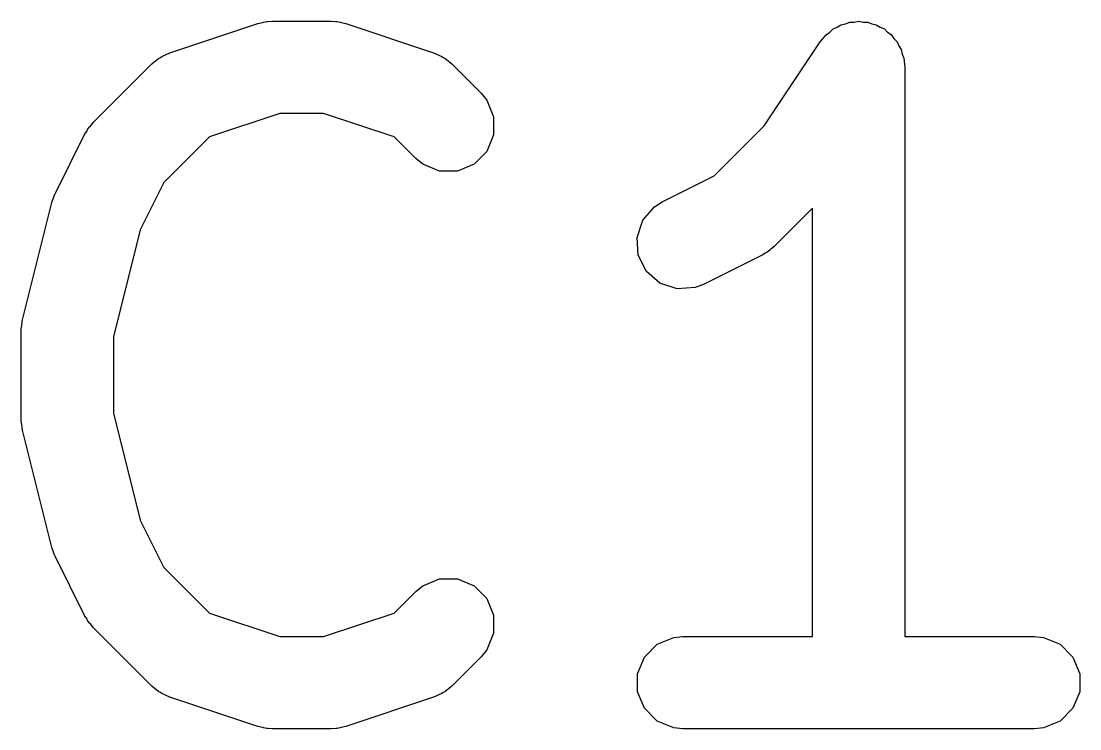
# Model space of a CAD drawing. Extents: x 4.36 to 8.72, y -6.23 to -0.63.
# Drawn here: x 5.7042 to 5.7719, y -1.7896 to -1.7444 of the extents above; entities that cross this region are included whole.
import ezdxf

# ---------------------------------------------------------------- set-up
doc = ezdxf.new("R2010")
doc.units = 0
doc.header["$MEASUREMENT"] = 0
doc.layers.add('BLACK', color=7, linetype='CONTINUOUS')

msp = doc.modelspace()

# ---------------------------------------------------------------- linework, layer by layer
at = {"layer": 'BLACK', "linetype": 'CONTINUOUS'}
for p, q in [((5.719937, -1.744384), (5.720229, -1.744355)), ((5.720229, -1.744355), (5.723979, -1.744355)), ((5.723979, -1.744355), (5.72427, -1.744384)), ((5.757438, -1.744412), (5.757721, -1.744355)), ((5.757721, -1.744355), (5.758008, -1.744412)), ((5.713671, -1.746381), (5.719295, -1.744507)), ((5.719295, -1.744507), (5.719581, -1.744442)), ((5.719581, -1.744442), (5.719653, -1.744412)), ((5.719653, -1.744412), (5.719757, -1.744401)), ((5.719757, -1.744401), (5.71986, -1.744378)), ((5.71986, -1.744378), (5.719937, -1.744384)), ((5.72427, -1.744384), (5.724348, -1.744378)), ((5.724348, -1.744378), (5.72445, -1.744401)), ((5.72445, -1.744401), (5.724555, -1.744412)), ((5.724555, -1.744412), (5.724627, -1.744442)), ((5.724627, -1.744442), (5.724912, -1.744507)), ((5.724912, -1.744507), (5.730537, -1.746381)), ((5.755877, -1.745059), (5.756084, -1.744853)), ((5.756084, -1.744853), (5.756351, -1.744742)), ((5.756351, -1.744742), (5.756592, -1.744581)), ((5.756592, -1.744581), (5.756878, -1.744524)), ((5.756878, -1.744524), (5.757148, -1.744412)), ((5.757148, -1.744412), (5.757438, -1.744412)), ((5.758008, -1.744412), (5.7583, -1.744412)), ((5.7583, -1.744412), (5.758568, -1.744523)), ((5.758568, -1.744523), (5.758852, -1.744579)), ((5.758852, -1.744579), (5.759095, -1.744741)), ((5.759095, -1.744741), (5.759365, -1.744853)), ((5.759365, -1.744853), (5.759569, -1.745057)), ((5.75168, -1.751051), (5.755268, -1.74567)), ((5.755268, -1.74567), (5.755269, -1.745668)), ((5.755269, -1.745667), (5.755271, -1.745665)), ((5.755269, -1.745668), (5.755269, -1.745667)), ((5.755271, -1.745665), (5.755634, -1.745222)), ((5.755634, -1.745222), (5.755877, -1.745059)), ((5.759569, -1.745057), (5.75981, -1.745218)), ((5.75981, -1.745218), (5.759973, -1.745461)), ((5.759973, -1.745461), (5.76018, -1.745667)), ((5.76018, -1.745667), (5.76029, -1.745935)), ((5.713142, -1.746617), (5.713671, -1.746381)), ((5.730537, -1.746381), (5.731065, -1.746617)), ((5.76029, -1.745935), (5.760451, -1.746175)), ((5.760451, -1.746175), (5.760509, -1.746462)), ((5.712517, -1.747095), (5.712964, -1.746727)), ((5.712964, -1.746727), (5.713062, -1.746687)), ((5.713062, -1.746687), (5.713142, -1.746617)), ((5.731065, -1.746617), (5.731145, -1.746687)), ((5.731145, -1.746687), (5.731243, -1.746727)), ((5.731243, -1.746727), (5.731691, -1.747095)), ((5.760509, -1.746462), (5.76062, -1.746732)), ((5.76062, -1.746732), (5.760677, -1.747302)), ((5.708767, -1.750844), (5.712517, -1.747095)), ((5.731691, -1.747095), (5.733566, -1.748969)), ((5.760677, -1.747302), (5.760677, -1.747305)), ((5.760677, -1.747305), (5.760677, -1.747306)), ((5.760677, -1.747306), (5.760677, -1.747308)), ((5.760677, -1.747308), (5.760677, -1.783725)), ((5.733566, -1.748969), (5.733933, -1.749417)), ((5.733933, -1.749417), (5.734374, -1.750481)), ((5.720708, -1.750261), (5.7162, -1.751763)), ((5.723499, -1.750261), (5.720708, -1.750261)), ((5.728008, -1.751763), (5.723499, -1.750261)), ((5.708467, -1.751211), (5.708523, -1.751122)), ((5.708523, -1.751122), (5.708582, -1.751071)), ((5.708582, -1.751071), (5.708767, -1.750844)), ((5.734374, -1.750481), (5.734374, -1.751633)), ((5.748476, -1.754255), (5.75168, -1.751051)), ((5.706339, -1.755361), (5.708214, -1.751612)), ((5.708214, -1.751612), (5.70837, -1.751364)), ((5.70837, -1.751364), (5.7084, -1.751292)), ((5.7084, -1.751292), (5.708467, -1.751211)), ((5.7162, -1.751763), (5.713282, -1.754681)), ((5.72939, -1.753145), (5.728008, -1.751763)), ((5.734374, -1.751633), (5.733933, -1.752698)), ((5.729837, -1.753512), (5.72939, -1.753145)), ((5.733933, -1.752698), (5.733118, -1.753512)), ((5.730902, -1.753953), (5.729837, -1.753512)), ((5.733118, -1.753512), (5.732054, -1.753953)), ((5.732054, -1.753953), (5.730902, -1.753953)), ((5.745155, -1.755915), (5.748476, -1.754255)), ((5.713282, -1.754681), (5.711766, -1.757712)), ((5.706133, -1.755902), (5.706225, -1.755661)), ((5.706225, -1.755661), (5.706311, -1.75542)), ((5.706311, -1.75542), (5.706323, -1.755403)), ((5.706323, -1.755403), (5.706339, -1.755361)), ((5.704241, -1.763465), (5.706116, -1.755966)), ((5.706116, -1.755966), (5.706131, -1.755923)), ((5.706131, -1.755923), (5.706133, -1.755902)), ((5.743911, -1.757094), (5.744665, -1.756224)), ((5.744665, -1.756224), (5.745155, -1.755915)), ((5.754772, -1.756311), (5.752313, -1.75877)), ((5.754772, -1.783725), (5.754772, -1.756311)), ((5.743546, -1.758187), (5.743911, -1.757094)), ((5.711766, -1.757712), (5.710059, -1.764544)), ((5.743628, -1.759336), (5.743546, -1.758187)), ((5.751794, -1.759167), (5.751546, -1.759323)), ((5.751866, -1.759137), (5.751794, -1.759167)), ((5.751947, -1.75907), (5.751866, -1.759137)), ((5.752036, -1.759014), (5.751947, -1.75907)), ((5.752087, -1.758955), (5.752036, -1.759014)), ((5.752313, -1.75877), (5.752087, -1.758955)), ((5.744143, -1.760367), (5.743628, -1.759336)), ((5.751546, -1.759323), (5.747796, -1.761197)), ((5.745014, -1.761122), (5.744143, -1.760367)), ((5.746106, -1.761486), (5.745014, -1.761122)), ((5.747796, -1.761197), (5.747256, -1.761404)), ((5.747256, -1.761404), (5.746106, -1.761486)), ((5.704156, -1.764037), (5.704188, -1.763822)), ((5.704188, -1.763822), (5.70421, -1.763605)), ((5.70421, -1.763605), (5.704226, -1.763564)), ((5.704226, -1.763564), (5.704241, -1.763465)), ((5.704153, -1.764181), (5.704163, -1.76408)), ((5.704153, -1.769805), (5.704153, -1.764181)), ((5.704163, -1.76408), (5.704156, -1.764037)), ((5.710059, -1.764544), (5.710059, -1.769441)), ((5.704163, -1.769906), (5.704153, -1.769805)), ((5.704156, -1.769949), (5.704163, -1.769906)), ((5.704188, -1.770164), (5.704156, -1.769949)), ((5.710059, -1.769441), (5.711766, -1.776274)), ((5.70421, -1.770381), (5.704188, -1.770164)), ((5.704226, -1.770421), (5.70421, -1.770381)), ((5.704241, -1.770521), (5.704226, -1.770421)), ((5.706116, -1.77802), (5.704241, -1.770521)), ((5.711766, -1.776274), (5.713282, -1.779304)), ((5.706131, -1.778063), (5.706116, -1.77802)), ((5.706133, -1.778084), (5.706131, -1.778063)), ((5.706224, -1.778323), (5.706133, -1.778084)), ((5.706311, -1.778565), (5.706224, -1.778323)), ((5.706323, -1.778582), (5.706311, -1.778565)), ((5.706339, -1.778625), (5.706323, -1.778582)), ((5.708214, -1.782374), (5.706339, -1.778625)), ((5.713282, -1.779304), (5.7162, -1.782222)), ((5.729837, -1.780473), (5.730902, -1.780032)), ((5.730902, -1.780032), (5.732054, -1.780032)), ((5.732054, -1.780032), (5.733118, -1.780473)), ((5.728008, -1.782222), (5.72939, -1.78084)), ((5.72939, -1.78084), (5.729837, -1.780473)), ((5.733118, -1.780473), (5.733933, -1.781288)), ((5.733933, -1.781288), (5.734374, -1.782352)), ((5.7162, -1.782222), (5.720708, -1.783725)), ((5.723499, -1.783725), (5.728008, -1.782222)), ((5.70837, -1.782622), (5.708214, -1.782374)), ((5.7084, -1.782694), (5.70837, -1.782622)), ((5.708467, -1.782775), (5.7084, -1.782694)), ((5.708523, -1.782864), (5.708467, -1.782775)), ((5.708582, -1.782915), (5.708523, -1.782864)), ((5.708767, -1.783141), (5.708582, -1.782915)), ((5.734374, -1.782352), (5.734374, -1.783504)), ((5.712517, -1.786891), (5.708767, -1.783141)), ((5.734374, -1.783504), (5.733933, -1.784569)), ((5.720708, -1.783725), (5.723499, -1.783725)), ((5.744021, -1.785037), (5.744835, -1.784223)), ((5.744835, -1.784223), (5.7459, -1.783782)), ((5.7459, -1.783782), (5.746476, -1.783725)), ((5.746476, -1.783725), (5.754772, -1.783725)), ((5.760677, -1.783725), (5.768973, -1.783725)), ((5.768973, -1.783725), (5.769549, -1.783782)), ((5.769549, -1.783782), (5.770613, -1.784223)), ((5.770613, -1.784223), (5.771428, -1.785037)), ((5.733933, -1.784569), (5.733566, -1.785016)), ((5.733566, -1.785016), (5.731691, -1.786891)), ((5.74358, -1.786102), (5.744021, -1.785037)), ((5.771428, -1.785037), (5.771869, -1.786102)), ((5.74358, -1.787254), (5.74358, -1.786102)), ((5.771869, -1.786102), (5.771869, -1.787254)), ((5.712964, -1.787258), (5.712517, -1.786891)), ((5.731691, -1.786891), (5.731243, -1.787258)), ((5.713062, -1.787299), (5.712964, -1.787258)), ((5.713142, -1.787368), (5.713062, -1.787299)), ((5.713671, -1.787604), (5.713142, -1.787368)), ((5.719295, -1.789479), (5.713671, -1.787604)), ((5.730537, -1.787604), (5.724912, -1.789479)), ((5.731065, -1.787368), (5.730537, -1.787604)), ((5.731145, -1.787299), (5.731065, -1.787368)), ((5.731243, -1.787258), (5.731145, -1.787299)), ((5.744021, -1.788318), (5.74358, -1.787254)), ((5.771869, -1.787254), (5.771428, -1.788318)), ((5.744835, -1.789133), (5.744021, -1.788318)), ((5.771428, -1.788318), (5.770613, -1.789133)), ((5.719581, -1.789544), (5.719295, -1.789479)), ((5.719653, -1.789574), (5.719581, -1.789544)), ((5.719757, -1.789584), (5.719653, -1.789574)), ((5.71986, -1.789607), (5.719757, -1.789584)), ((5.719937, -1.789602), (5.71986, -1.789607)), ((5.720229, -1.789631), (5.719937, -1.789602)), ((5.723979, -1.789631), (5.720229, -1.789631)), ((5.72427, -1.789602), (5.723979, -1.789631)), ((5.724348, -1.789607), (5.72427, -1.789602)), ((5.72445, -1.789584), (5.724348, -1.789607)), ((5.724555, -1.789574), (5.72445, -1.789584)), ((5.724627, -1.789544), (5.724555, -1.789574)), ((5.724912, -1.789479), (5.724627, -1.789544)), ((5.7459, -1.789574), (5.744835, -1.789133)), ((5.746476, -1.789631), (5.7459, -1.789574)), ((5.768973, -1.789631), (5.746476, -1.789631)), ((5.769549, -1.789574), (5.768973, -1.789631)), ((5.770613, -1.789133), (5.769549, -1.789574))]:
    msp.add_line(p, q, dxfattribs=at)

doc.saveas('drawing.dxf')
